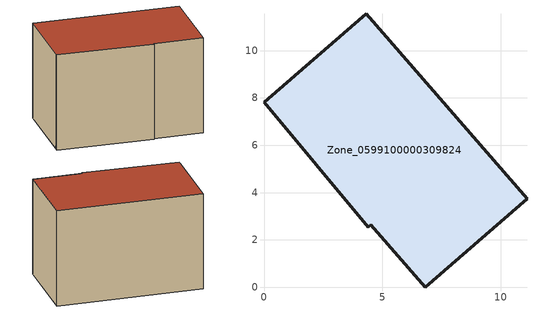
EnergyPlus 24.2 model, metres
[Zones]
Zone_0599100000309824
 floor ground (C_G): 0,7.82 0.19,7.97 4.32,11.56 11.11,3.74 6.81,0 4.51,2.64 4.4,2.55 z0
 wall outside (C_F): 0.19,7.97 0,7.82 4.4,2.55 4.51,2.64 6.81,0 11.11,3.74 4.32,11.56 0.19,7.97 z0:7.02
 roof outside (C_R): 11.11,3.74 4.32,11.56 0.19,7.97 0,7.82 4.4,2.55 4.51,2.64 6.81,0 z7.02
[BUILDING]
Pand.0599100000309824: North Axis=0; Terrain=City; Loads Convergence Tolerance Value=0.04; Temperature Convergence Tolerance Value=0.4; Solar Distribution=FullExterior; Maximum Number of Warmup Days=25; Minimum Number of Warmup Days=1
[Site:Location]
Rotterdam.The.Hague.AP_ZH_NLD Design_Conditions: Latitude=51.96; Longitude=4.45; Time Zone=1; Elevation=-4.5
[SITE:GROUNDTEMPERATURE:BUILDINGSURFACE]
18, 18, 18, 18, 18, 18, 18, 18, 18, 18, 18, 18
[MATERIAL] Thermal Absorptance=0.9; Solar Absorptance=0.7; Visible Absorptance=0.7
Name | Roughness | Thickness | Conductivity | Density | Specific Heat
G.TI.1946 | MediumSmooth | 0.15 | 1 | 540 | 1210
F.TI.1946 | Rough | 0.3 | 0.857143 | 1920 | 840
R.TI.1946 | MediumRough | 0.2 | 0.1 | 1500 | 1000
[CONSTRUCTION]
C_G: G.TI.1946
C_F: F.TI.1946
C_R: R.TI.1946
[ZONE]
Zone_0599100000309824: Type=1; Multiplier=1; Ceiling Height=Autocalculate; Volume=Autocalculate; Floor Area=autocalculate; Part of Total Floor Area=Yes
[ZONEINFILTRATION:DESIGNFLOWRATE]
Infil_Zone_0599100000309824: Zone or ZoneList or Space or SpaceList=Zone_0599100000309824; Schedule=AlwaysOn; Design Flow Rate Calculation Method=Flow/Area; Flow Rate per Floor Area=0.003; Constant Term Coefficient=1; Temperature Term Coefficient=0; Velocity Term Coefficient=0; Velocity Squared Term Coefficient=0
[HVACTEMPLATE:ZONE:IDEALLOADSAIRSYSTEM]
Zone_0599100000309824: Maximum Heating Supply Air Temperature=50; Minimum Cooling Supply Air Temperature=13; Maximum Heating Supply Air Humidity Ratio=0.0156; Minimum Cooling Supply Air Humidity Ratio=0.0077; Heating Limit=NoLimit; Cooling Limit=NoLimit; Dehumidification Control Type=ConstantSensibleHeatRatio; Cooling Sensible Heat Ratio=0.7; Dehumidification Setpoint=60; Humidification Control Type=None; Humidification Setpoint=30; Outdoor Air Method=None; Outdoor Air Flow Rate per Person=0.00944; Outdoor Air Flow Rate per Zone Floor Area=0; Outdoor Air Flow Rate per Zone=0; Demand Controlled Ventilation Type=None; Outdoor Air Economizer Type=NoEconomizer; Heat Recovery Type=None; Sensible Heat Recovery Effectiveness=0.7; Latent Heat Recovery Effectiveness=0.65
[ZONECONTROL:THERMOSTAT]
ThermostatControl_Zone_0599100000309824: Zone or ZoneList=Zone_0599100000309824; Control Type Schedule=DualSetpointControlType; Control 1=Thermostat_Zone_0599100000309824; Temperature Difference Between Cutout And Setpoint=0
[THERMOSTATSETPOINT:DUALSETPOINT]
Thermostat_Zone_0599100000309824: Heating Setpoint Temperature Schedule=HeatingSetpoint_Zone_0599100000309824; Cooling Setpoint Temperature Schedule=CoolingSetpoint_Zone_0599100000309824
[SCHEDULE:COMPACT]
HeatingSetpoint_Zone_0599100000309824: Through: 12/31, For: AllDays, Until: 24:00, 21
CoolingSetpoint_Zone_0599100000309824: Through: 12/31, For: AllDays, Until: 24:00, 24
DualSetpointControlType: Through: 12/31, For: AllDays, Until: 24:00, 4
AlwaysOn: Through: 12/31, For: AllDays, Until: 24:00, 1
